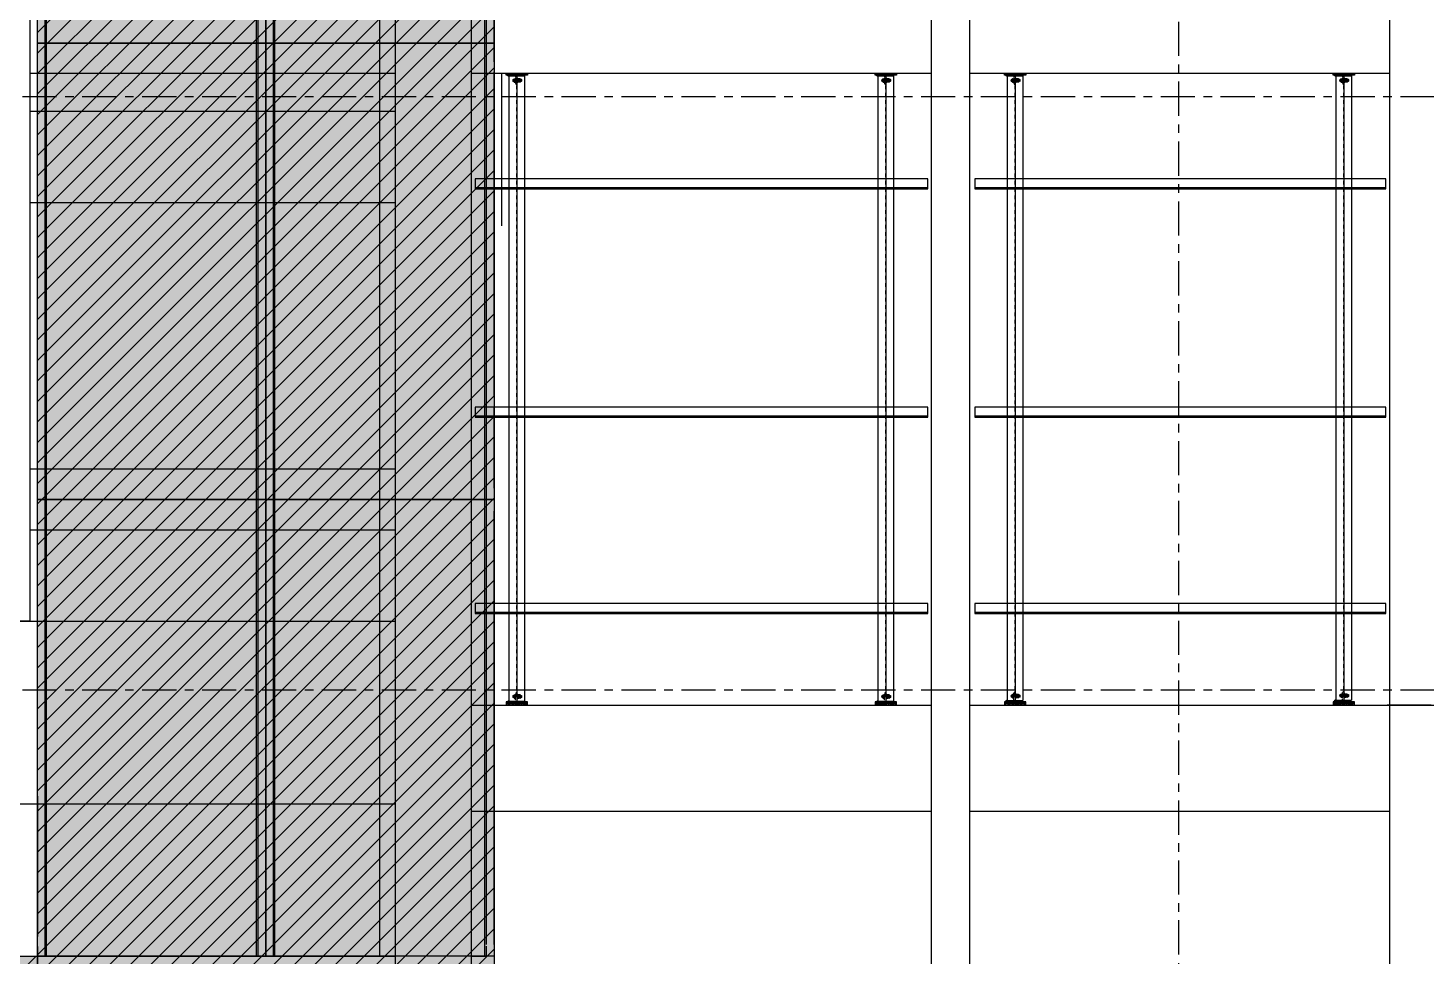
# Model space of a CAD drawing. Header units: millimetres. Extents: x 2519235 to 7246330, y 25937 to 201821.
# Drawn here: x 2631741 to 2640929, y 105290 to 111390 of the extents above; entities that cross this region are included whole.
import ezdxf
from ezdxf.enums import TextEntityAlignment as Align

# ---------------------------------------------------------------- set-up
doc = ezdxf.new("R2010")
doc.units = ezdxf.units.MM
doc.set_wipeout_variables(frame=1)
for name, pattern in [('ACM_Grid2', [9, 6, -1, 1, -1]), ('HIDDEN', [0.375, 0.25, -0.125]), ('HIDDEN2', [4.7625, 3.175, -1.5875]), ('TA_GL_000.90000', [2.475, 0.9, -0.225, 0.225, -0.225, 0.9])]:
    doc.linetypes.add(name, pattern=pattern)
for name, color, linetype in [('000 - 0_HIDE_OBJ_FRAMING_DEF_SUB_1', 7, 'Continuous'), ('000 - 0_SYM_DWG_GRID-BUBBLE_MAIN_COLOR_1', 7, 'Continuous'), ('000 - 0_SYM_DWG_GRIDLINE_MAIN_COLOR_251', 7, 'Continuous'), ('000 - CONCRETE_COL_HATCH_', 7, 'Continuous'), ('000 - CONCRETE_COL_WIPEOUT_', 7, 'Continuous'), ('000 - CONCRETE_PRECAST_CUT_COLOR_3', 7, 'Continuous'), ('000 - CONCRETE_PRECAST_HATCH_', 7, 'Continuous'), ('_[-125x65x6x8', 7, 'Continuous'), ('_PL-02', 7, 'Continuous'), ('_PLATE-SC', 7, 'Continuous'), ('_SC -100x100x6x8', 7, 'Continuous'), ('_Wall-PRECAST-E1', 7, 'HIDDEN'), ('_งานโครงสร้าง', 7, 'Continuous'), ('A-GLAZ-CURT', 7, 'Continuous'), ('G-ANNO-HATCH-G251', 7, 'Continuous'), ('S-COLS-E', 7, 'Continuous')]:
    doc.layers.add(name, color=color, linetype=linetype)
doc.layers.add('ACM_Line_Grid Line _Existing__Lw2_', color=7, linetype='ACM_Grid2', lineweight=9)
doc.styles.add('Arial', font='arial.ttf', dxfattribs={"height": 300})
doc.styles.add('TA', font='', dxfattribs={"height": 4.5})
doc.styles.get('TA').set_extended_font_data('Cordia New')

# ---------------------------------------------------------------- blocks, each defined once
blk = doc.blocks.new('DPA_Curved type A_Corner 2 - Curved Type A_corner 2-V120-ENTRANCE 1 - ELEVATION 1')
at = {"layer": '000 - 0_HIDE_OBJ_FRAMING_DEF_SUB_1', "color": 7}
for p, q in [((2989542.7, 108290), (2988042.7, 108290)), ((2988042.7, 108290), (2988092.7, 108290)), ((2988042.7, 105417.4), (2988042.7, 108290)), ((2988042.7, 105290), (2988042.7, 108290)), ((2988092.7, 108290), (2988102.7, 108290)), ((2988092.7, 105290), (2988092.7, 108290)), ((2988092.7, 105290), (2988092.7, 108290)), ((2988102.7, 108290), (2989482.7, 108290)), ((2988102.7, 105290), (2988102.7, 108290)), ((2989482.7, 108290), (2989492.7, 108290)), ((2989482.7, 105290), (2989482.7, 108290)), ((2989492.7, 108290), (2989542.7, 108290)), ((2989492.7, 105290), (2989492.7, 108290)), ((2989492.7, 105290), (2989492.7, 108290)), ((2989542.7, 108290), (2989542.7, 105290)), ((2989542.7, 105417.4), (2989542.7, 108290)), ((2988042.7, 105290), (2988042.7, 105352.4)), ((2989542.7, 105290), (2989542.7, 105352.4)), ((2988092.7, 105290), (2988042.7, 105290)), ((2988042.7, 105290), (2989542.7, 105290)), ((2988102.7, 105290), (2988092.7, 105290)), ((2989482.7, 105290), (2988102.7, 105290)), ((2989492.7, 105290), (2989482.7, 105290)), ((2989542.7, 105290), (2989492.7, 105290))]:
    blk.add_line(p, q, dxfattribs=at)
blk = doc.blocks.new('H-Wide Flange-Column - H100x100x17_2-V126-ENTRANCE 1 - ELEVATION 1')
at = {"layer": '000 - 0_HIDE_OBJ_FRAMING_DEF_SUB_1', "color": 7}
for p, q in [((2991042.7, 108967.4), (2991042.7, 110090)), ((2991042.7, 108967.4), (2991042.7, 110090)), ((2991042.7, 108967.4), (2991042.7, 110090)), ((2991042.7, 110090), (2991042.7, 108967.4)), ((2991042.7, 108365), (2991042.7, 108902.4)), ((2991042.7, 108365), (2991042.7, 108902.4)), ((2991042.7, 108365), (2991042.7, 108902.4)), ((2991042.7, 108902.4), (2991042.7, 108365)), ((2991042.7, 107440), (2991042.7, 108215)), ((2991042.7, 107440), (2991042.7, 108215)), ((2991042.7, 107440), (2991042.7, 108215)), ((2991042.7, 108215), (2991042.7, 107440))]:
    blk.add_line(p, q, dxfattribs=at)
blk = doc.blocks.new('H-Wide Flange-Column - H100x100x17_2-31208561-ENTRANCE 1 - ELEVATION 1')
at = {"layer": '000 - 0_HIDE_OBJ_FRAMING_DEF_SUB_1', "color": 7}
for p, q in [((2988042.7, 106340), (2988042.7, 105417.4)), ((2988042.7, 106340), (2988042.7, 105417.4)), ((2988042.7, 106340), (2988042.7, 105417.4)), ((2988042.7, 105417.4), (2988042.7, 106340)), ((2988042.7, 105352.4), (2988042.7, 103815)), ((2988042.7, 105352.4), (2988042.7, 103815)), ((2988042.7, 105352.4), (2988042.7, 103815)), ((2988042.7, 103815), (2988042.7, 105352.4))]:
    blk.add_line(p, q, dxfattribs=at)
blk = doc.blocks.new('DPA_Curved type B - Curved Type B-V82-ENTRANCE 1 - ELEVATION 1')
at = {"layer": '000 - 0_HIDE_OBJ_FRAMING_DEF_SUB_1', "color": 7}
for p, q in [((2989542.7, 108290), (2989592.7, 108290)), ((2990392.7, 108290), (2989542.7, 108290)), ((2989542.7, 108290), (2989542.7, 105417.4)), ((2989542.7, 105290), (2989542.7, 108290)), ((2989592.7, 108290), (2989602.7, 108290)), ((2989592.7, 105290), (2989592.7, 108290)), ((2989592.7, 105290), (2989592.7, 108290)), ((2989602.7, 108290), (2990292.7, 108290)), ((2989602.7, 105290), (2989602.7, 108290)), ((2990292.7, 108290), (2990982.7, 108290)), ((2990292.7, 105290), (2990292.7, 108290)), ((2991041.9, 108290), (2990892.7, 108290)), ((2990982.7, 108290), (2990992.7, 108290)), ((2990982.7, 105290), (2990982.7, 108290)), ((2990992.7, 108290), (2991042.7, 108290)), ((2990992.7, 105365), (2990992.7, 108290)), ((2990992.7, 105365), (2990992.7, 108290)), ((2991042.7, 108290), (2991042.7, 108225)), ((2991042.7, 108215), (2991042.7, 105365)), ((2991042.7, 105365), (2991042.7, 108215)), ((2989542.7, 105352.4), (2989542.7, 105290)), ((2990992.7, 105290), (2990992.7, 105355)), ((2990992.7, 105290), (2990992.7, 105355)), ((2991042.7, 105355), (2991042.7, 105290)), ((2989542.7, 105290), (2990392.7, 105290)), ((2989592.7, 105290), (2989542.7, 105290)), ((2989602.7, 105290), (2989592.7, 105290)), ((2990292.7, 105290), (2989602.7, 105290)), ((2990982.7, 105290), (2990292.7, 105290)), ((2990892.7, 105290), (2990992.5, 105290)), ((2990992.7, 105290), (2990982.7, 105290)), ((2991042.7, 105290), (2990992.7, 105290))]:
    blk.add_line(p, q, dxfattribs=at)
blk = doc.blocks.new('DPA_Curved type B - Curved Type B-V83-ENTRANCE 1 - ELEVATION 1')
at = {"layer": '000 - 0_HIDE_OBJ_FRAMING_DEF_SUB_1', "color": 7}
for p, q in [((2989542.7, 111290), (2989592.7, 111290)), ((2990392.7, 111290), (2989542.7, 111290)), ((2989542.7, 111290), (2989542.7, 110217.4)), ((2989542.7, 108290), (2989542.7, 111290)), ((2989592.7, 111290), (2989602.7, 111290)), ((2989592.7, 108290), (2989592.7, 111290)), ((2989592.7, 108290), (2989592.7, 111290)), ((2989602.7, 111290), (2990292.7, 111290)), ((2989602.7, 108290), (2989602.7, 111290)), ((2990292.7, 111290), (2990982.7, 111290)), ((2990292.7, 108290), (2990292.7, 111290)), ((2991042.7, 111290), (2990892.7, 111290)), ((2990982.7, 111290), (2990992.7, 111290)), ((2990982.7, 108290), (2990982.7, 111290)), ((2990992.7, 111290), (2991042.7, 111290)), ((2990992.7, 108290), (2990992.7, 111290)), ((2990992.7, 108290), (2990992.7, 111290)), ((2991042.7, 111290), (2991042.7, 108365)), ((2991042.7, 111167.4), (2991042.7, 111290)), ((2991042.7, 108967.4), (2991042.7, 111102.4)), ((2989542.7, 110152.4), (2989542.7, 108417.4)), ((2991042.7, 108365), (2991042.7, 108902.4)), ((2989542.7, 108352.4), (2989542.7, 108290)), ((2991042.7, 108355), (2991042.7, 108290)), ((2989542.7, 108290), (2990392.7, 108290)), ((2989592.7, 108290), (2989542.7, 108290)), ((2989602.7, 108290), (2989592.7, 108290)), ((2990292.7, 108290), (2989602.7, 108290)), ((2990982.7, 108290), (2990292.7, 108290)), ((2990892.7, 108290), (2991041.9, 108290)), ((2990992.7, 108290), (2990982.7, 108290)), ((2991042.7, 108290), (2990992.7, 108290))]:
    blk.add_line(p, q, dxfattribs=at)
blk = doc.blocks.new('DPA_Curved type A_Corner 2 - Curved Type A_corner 2-V84-ENTRANCE 1 - ELEVATION 1')
at = {"layer": '000 - 0_HIDE_OBJ_FRAMING_DEF_SUB_1', "color": 7}
for p, q in [((2989542.7, 111290), (2988042.7, 111290)), ((2988042.7, 111290), (2988092.7, 111290)), ((2988042.7, 110217.4), (2988042.7, 111290)), ((2988042.7, 108290), (2988042.7, 111290)), ((2988092.7, 111290), (2988102.7, 111290)), ((2988092.7, 108290), (2988092.7, 111290)), ((2988092.7, 108290), (2988092.7, 111290)), ((2988102.7, 111290), (2989482.7, 111290)), ((2988102.7, 108290), (2988102.7, 111290)), ((2989482.7, 111290), (2989492.7, 111290)), ((2989482.7, 108290), (2989482.7, 111290)), ((2989492.7, 111290), (2989542.7, 111290)), ((2989492.7, 108290), (2989492.7, 111290)), ((2989492.7, 108290), (2989492.7, 111290)), ((2989542.7, 111290), (2989542.7, 108290)), ((2989542.7, 110217.4), (2989542.7, 111290)), ((2988042.7, 108417.4), (2988042.7, 110152.4)), ((2989542.7, 108417.4), (2989542.7, 110152.4)), ((2988042.7, 108290), (2988042.7, 108352.4)), ((2989542.7, 108290), (2989542.7, 108352.4)), ((2988092.7, 108290), (2988042.7, 108290)), ((2988042.7, 108290), (2989542.7, 108290)), ((2988102.7, 108290), (2988092.7, 108290)), ((2989482.7, 108290), (2988102.7, 108290)), ((2989492.7, 108290), (2989482.7, 108290)), ((2989542.7, 108290), (2989492.7, 108290))]:
    blk.add_line(p, q, dxfattribs=at)
blk = doc.blocks.new('DPA_Curved type B - Curved Type B-V85-ENTRANCE 1 - ELEVATION 1')
at = {"layer": '000 - 0_HIDE_OBJ_FRAMING_DEF_SUB_1', "color": 7}
for p, q in [((2989542.7, 114290), (2989592.7, 114290)), ((2989542.7, 111290), (2989542.7, 114290)), ((2989592.7, 114290), (2989602.7, 114290)), ((2989592.7, 111290), (2989592.7, 114290)), ((2989592.7, 111290), (2989592.7, 114290)), ((2989602.7, 114290), (2990292.7, 114290)), ((2989602.7, 111290), (2989602.7, 114290)), ((2990292.7, 114290), (2990982.7, 114290)), ((2990292.7, 111290), (2990292.7, 114290)), ((2991042.7, 114290), (2990892.7, 114290)), ((2990982.7, 114290), (2990992.7, 114290)), ((2990982.7, 111290), (2990982.7, 114290)), ((2990992.7, 114290), (2991042.7, 114290)), ((2990992.7, 111290), (2990992.7, 114290)), ((2990992.7, 111290), (2990992.7, 114290)), ((2991042.7, 114290), (2991042.7, 111290)), ((2991042.7, 113167.4), (2991042.7, 114290)), ((2989542.7, 113940), (2989542.7, 113617.4)), ((2989542.7, 113552.4), (2989542.7, 111587.4)), ((2991042.7, 111290), (2991042.7, 113102.4)), ((2989542.7, 111522.4), (2989542.7, 111290)), ((2989542.7, 111290), (2990392.7, 111290)), ((2989592.7, 111290), (2989542.7, 111290)), ((2989602.7, 111290), (2989592.7, 111290)), ((2990292.7, 111290), (2989602.7, 111290)), ((2990982.7, 111290), (2990292.7, 111290)), ((2990892.7, 111290), (2991042.7, 111290)), ((2990992.7, 111290), (2990982.7, 111290)), ((2991042.7, 111290), (2990992.7, 111290))]:
    blk.add_line(p, q, dxfattribs=at)
blk = doc.blocks.new('DPA_Curved type A_Corner 2 - Curved Type A_corner 2-V86-ENTRANCE 1 - ELEVATION 1')
at = {"layer": '000 - 0_HIDE_OBJ_FRAMING_DEF_SUB_1', "color": 7}
for p, q in [((2988042.7, 114290), (2988092.7, 114290)), ((2988042.7, 111290), (2988042.7, 114290)), ((2988092.7, 114290), (2988102.7, 114290)), ((2988092.7, 111290), (2988092.7, 114290)), ((2988092.7, 111290), (2988092.7, 114290)), ((2988102.7, 114290), (2989482.7, 114290)), ((2988102.7, 111290), (2988102.7, 114290)), ((2989482.7, 114290), (2989492.7, 114290)), ((2989482.7, 111290), (2989482.7, 114290)), ((2989492.7, 114290), (2989542.7, 114290)), ((2989492.7, 111290), (2989492.7, 114290)), ((2989492.7, 111290), (2989492.7, 114290)), ((2989542.7, 114290), (2989542.7, 111290)), ((2988042.7, 113617.4), (2988042.7, 113940)), ((2989542.7, 113617.4), (2989542.7, 113940)), ((2988042.7, 111587.4), (2988042.7, 113552.4)), ((2989542.7, 111587.4), (2989542.7, 113552.4)), ((2988042.7, 111290), (2988042.7, 111522.4)), ((2989542.7, 111290), (2989542.7, 111522.4)), ((2988092.7, 111290), (2988042.7, 111290)), ((2988042.7, 111290), (2989542.7, 111290)), ((2988102.7, 111290), (2988092.7, 111290)), ((2989482.7, 111290), (2988102.7, 111290)), ((2989492.7, 111290), (2989482.7, 111290)), ((2989542.7, 111290), (2989492.7, 111290))]:
    blk.add_line(p, q, dxfattribs=at)
blk = doc.blocks.new('DPA_Flat type A - Flat Type A-33903853-ENTRANCE 1 - ELEVATION 1')
at = {"layer": '000 - 0_HIDE_OBJ_FRAMING_DEF_SUB_1', "color": 7}
blk.add_line((2991092.7, 111090), (2991092.7, 110090), dxfattribs=at)
blk = doc.blocks.new('W-1-PP17-ENT1_REV02_20260415-155428_PP17_ENT1_EX_ELE1')
at = {"layer": 'A-GLAZ-CURT', "color": 7}
for name in ['DPA_Curved type A_Corner 2 - Curved Type A_corner 2-V86-ENTRANCE 1 - ELEVATION 1', 'DPA_Curved type B - Curved Type B-V85-ENTRANCE 1 - ELEVATION 1', 'DPA_Curved type A_Corner 2 - Curved Type A_corner 2-V84-ENTRANCE 1 - ELEVATION 1', 'DPA_Curved type B - Curved Type B-V83-ENTRANCE 1 - ELEVATION 1', 'DPA_Flat type A - Flat Type A-33903853-ENTRANCE 1 - ELEVATION 1', 'DPA_Curved type A_Corner 2 - Curved Type A_corner 2-V120-ENTRANCE 1 - ELEVATION 1', 'DPA_Curved type B - Curved Type B-V82-ENTRANCE 1 - ELEVATION 1']:
    blk.add_blockref(name, (-3000942.9, 0), dxfattribs=at)
at = {"layer": 'S-COLS-E', "color": 7}
for name in ['H-Wide Flange-Column - H100x100x17_2-V126-ENTRANCE 1 - ELEVATION 1', 'H-Wide Flange-Column - H100x100x17_2-31208561-ENTRANCE 1 - ELEVATION 1']:
    blk.add_blockref(name, (-3000942.9, 0), dxfattribs=at)
blk = doc.blocks.new('*U2769')
at = {"layer": '000 - 0_SYM_DWG_GRIDLINE_MAIN_COLOR_251', "color": 7, "linetype": 'ByBlock', "ltscale": 5}
blk.add_line((20, 0), (-313.8, 0), dxfattribs=at)
at = {"color": 7, "style": 'TA', "flags": 1}
blk.add_attdef('LOCATION', (6, -6), '', height=4.5, rotation=270, dxfattribs=at)
at = {"layer": '000 - 0_SYM_DWG_GRID-BUBBLE_MAIN_COLOR_1', "color": 7, "style": 'Arial'}
blk.add_attdef('GRID-HEAD', text='', height=4, rotation=90, dxfattribs=at).set_placement((42.25, 0), align=Align.MIDDLE_CENTER)
blk = doc.blocks.new('*U1068')
at = {"layer": '000 - 0_SYM_DWG_GRIDLINE_MAIN_COLOR_251', "color": 7, "linetype": 'ByBlock', "ltscale": 5}
blk.add_line((20, 0), (-878, 0), dxfattribs=at)
at = {"color": 7, "style": 'TA', "flags": 1}
blk.add_attdef('LOCATION', (6, -6), '', height=4.5, rotation=270, dxfattribs=at)
blk = doc.blocks.new('W-1-PP17-ENT1_REV02_20260415-160509_PP17_ENT1_ELE1_DIMS_1')
at = {"layer": '000 - 0_SYM_DWG_GRIDLINE_MAIN_COLOR_251', "color": 7, "linetype": 'TA_GL_000.90000', "xscale": 50, "yscale": 50, "zscale": 50}
for name, p, rotation in [('*U2769', (-5400, 100000), 270), ('*U1068', (-24600, 110940), 180), ('*U1068', (-24600, 107040), 180)]:
    blk.add_blockref(name, p, dxfattribs=dict(at, rotation=rotation))
blk = doc.blocks.new('*U102')
at = {"color": 7, "linetype": 'HIDDEN2', "ltscale": 0.3}
blk.add_line((0, -26.5), (-2699.8, -26.5), dxfattribs=at)
at = {"color": 7}
blk.add_lwpolyline([(0, 32.5), (-2699.8, 32.5), (-2699.8, -32.5), (0, -32.5)], close=True, dxfattribs=at)
blk = doc.blocks.new('*U103')
at = {"color": 7, "linetype": 'HIDDEN2', "ltscale": 0.3}
blk.add_line((0, -26.5), (-2974.8, -26.5), dxfattribs=at)
at = {"color": 7}
blk.add_lwpolyline([(0, 32.5), (-2974.8, 32.5), (-2974.8, -32.5), (0, -32.5)], close=True, dxfattribs=at)
blk = doc.blocks.new('_PL-01')
at = {"layer": 'G-ANNO-HATCH-G251'}
h = blk.add_hatch(dxfattribs=at)
h.set_pattern_fill('AR-CONC', scale=0.05)
h.set_pattern_definition([(50, (-178564.836, -85577.109), (9.10923345, -0.79695428), [0.9525, -10.4775]), (355, (-178564.836, -85577.109), (-1.76217107, 9.55284226), [0.762, -8.3820292]), (100.4514447, (-178564.077, -85577.176), (7.34706235, 8.7558876), [0.80950044, -8.90451223]), (46.1842, (-178564.836, -85574.569), (13.55395204, -2.1021164), [1.42875, -15.71625]), (96.6355576, (-178563.706, -85574.744), (11.8702067, 12.3713062), [1.2142512, -13.3567804]), (351.184151, (-178564.836, -85574.57), (11.8702067, 12.3713062), [1.1429984, -12.5729866]), (21, (-178563.566, -85575.204), (7.58071956, -5.1132599), [0.9525, -10.4775]), (326, (-178563.566, -85575.204), (3.0901014, 9.2093983), [0.762, -8.382]), (71.451445, (-178562.934, -85575.63), (10.67082096, 4.09613844), [0.80950044, -8.9044969]), (37.5, (-178564.8358, -85577.1093), (0.15443016, 4.227751944), [0, -8.2804, 0, -8.509, 0, -8.41375]), (7.5, (-178564.836, -85577.1093), (3.34098313, 5.00902874), [0, -4.8514, 0, -8.0899, 0, -3.20675]), (327.5, (-178567.668, -85577.1093), (6.77952976, -0.2864372), [0, -3.175, 0, -9.906, 0, -13.1445]), (317.5, (-178568.938, -85577.1093), (7.40645907, 1.27132455), [0, -4.1275, 0, -6.5786, 0, -9.3345])])
h.paths.add_polyline_path([(70, 0), (-70, 0), (-70, -10), (70, -10)])
h = blk.add_hatch(dxfattribs=at)
h.set_pattern_fill('ANSI32', scale=0.5, angle=90)
h.set_pattern_definition([(135, (-178371.5467, -85577.1093), (-3.36759605, -3.36759605), []), (135, (-178371.5467, -85574.8643), (-3.36759605, -3.36759605), [])])
h.paths.add_polyline_path([(70, -10), (-70, -10), (-70, -20), (70, -20)])
at = {"color": 7}
for points in [[(-70, 0), (70, 0), (70, -10), (-70, -10)], [(-70, -10), (70, -10), (70, -20), (-70, -20)]]:
    blk.add_lwpolyline(points, close=True, dxfattribs=at)
at = {"layer": 'ACM_Line_Grid Line _Existing__Lw2_', "color": 7, "lineweight": 20}
blk.add_line((0, 0), (0, -20), dxfattribs=at)
blk = doc.blocks.new('*U129')
at = {"color": 7}
for p, q in [((-3, 2520), (-63, 2520)), ((-57.9, 2515), (-50, 2515)), ((-50, -1595), (-50, 2515)), ((-50, 2515), (50, 2515)), ((-24.8, 2491.6), (-24.8, 2478.4)), ((-24.8, 2491.6), (-23.6, 2490.3)), ((-22.4, 2491.6), (-23.6, 2490.3)), ((-23.6, 2490.3), (-23.6, 2479.7)), ((-22.4, 2491.6), (-21.2, 2490.3)), ((-22.4, 2491.6), (-22.4, 2478.4)), ((-20, 2491.6), (-21.2, 2490.3)), ((-21.2, 2490.3), (-21.2, 2479.7)), ((-20, 2491.6), (-18.8, 2490.3)), ((-20, 2491.6), (-20, 2478.4)), ((-17.6, 2495.8), (-18.8, 2495)), ((-18.8, 2495), (-18.8, 2475)), ((-17.6, 2495.8), (-11, 2495.8)), ((-17.6, 2488.6), (-11, 2488.6)), ((-17.6, 2481.4), (-11, 2481.4)), ((-11, 2495.8), (-9.8, 2495)), ((-9.8, 2498.5), (-9.8, 2471.5)), ((-9.8, 2498.5), (-8, 2498.5)), ((-8, 2498.5), (-8, 2471.5)), ((-3, 2515), (-3, 2520)), ((4, 2471.5), (4, 2498.5)), ((5.8, 2498.5), (4, 2498.5)), ((5.8, 2471.5), (5.8, 2498.5)), ((7, 2495.8), (5.8, 2495)), ((13.6, 2495.8), (7, 2495.8)), ((13.6, 2488.6), (7, 2488.6)), ((13.6, 2481.4), (7, 2481.4)), ((13.6, 2495.8), (14.8, 2495)), ((14.8, 2475), (14.8, 2495)), ((22.6, 2495.8), (16, 2495.8)), ((22.6, 2488.6), (16, 2488.6)), ((22.6, 2481.4), (16, 2481.4)), ((22.6, 2495.8), (23.8, 2495)), ((23.8, 2475), (23.8, 2495)), ((25, 2491.6), (23.8, 2490.3)), ((26.2, 2490.3), (25, 2491.6)), ((25, 2478.4), (25, 2491.6)), ((27.4, 2491.6), (26.2, 2490.3)), ((26.2, 2479.7), (26.2, 2490.3)), ((28.6, 2490.3), (27.4, 2491.6)), ((27.4, 2478.4), (27.4, 2491.6)), ((29.8, 2491.6), (28.6, 2490.3)), ((28.6, 2490.3), (28.6, 2479.7)), ((29.8, 2478.4), (29.8, 2491.6)), ((50, 2515), (50, -1595)), ((-24.8, 2478.4), (-23.6, 2479.7)), ((-23.6, 2479.7), (-22.4, 2478.4)), ((-22.4, 2478.4), (-21.2, 2479.7)), ((-21.2, 2479.7), (-20, 2478.4)), ((-20, 2478.4), (-18.8, 2479.7)), ((-17.6, 2474.2), (-18.8, 2475)), ((-17.6, 2474.2), (-11, 2474.2)), ((-11, 2474.2), (-9.8, 2475)), ((-9.8, 2471.5), (-8, 2471.5)), ((5.8, 2471.5), (4, 2471.5)), ((7, 2474.2), (5.8, 2475)), ((13.6, 2474.2), (7, 2474.2)), ((13.6, 2474.2), (14.8, 2475)), ((22.6, 2474.2), (16, 2474.2)), ((22.6, 2474.2), (23.8, 2475)), ((25, 2478.4), (23.8, 2479.7)), ((25, 2478.4), (26.2, 2479.7)), ((27.4, 2478.4), (26.2, 2479.7)), ((27.4, 2478.4), (28.6, 2479.7)), ((29.8, 2478.4), (28.6, 2479.7)), ((-24.8, -1571.6), (-24.8, -1558.4)), ((-24.8, -1558.4), (-23.6, -1559.7)), ((-23.6, -1559.7), (-22.4, -1558.4)), ((-23.6, -1570.3), (-23.6, -1559.7)), ((-22.4, -1558.4), (-21.2, -1559.7)), ((-22.4, -1571.6), (-22.4, -1558.4)), ((-21.2, -1559.7), (-20, -1558.4)), ((-21.2, -1570.3), (-21.2, -1559.7)), ((-20, -1558.4), (-18.8, -1559.7)), ((-20, -1571.6), (-20, -1558.4)), ((-17.6, -1554.2), (-18.8, -1555)), ((-18.8, -1575), (-18.8, -1555)), ((-17.6, -1554.2), (-11, -1554.2)), ((-17.6, -1561.4), (-11, -1561.4)), ((-11, -1554.2), (-9.8, -1555)), ((-9.8, -1578.5), (-9.8, -1551.5)), ((-9.8, -1551.5), (-8, -1551.5)), ((-8, -1578.5), (-8, -1551.5)), ((4, -1551.5), (4, -1578.5)), ((5.8, -1551.5), (4, -1551.5)), ((5.8, -1551.5), (5.8, -1578.5)), ((7, -1554.2), (5.8, -1555)), ((13.6, -1554.2), (7, -1554.2)), ((13.6, -1561.4), (7, -1561.4)), ((13.6, -1554.2), (14.8, -1555)), ((14.8, -1555), (14.8, -1575)), ((22.6, -1554.2), (16, -1554.2)), ((22.6, -1561.4), (16, -1561.4)), ((22.6, -1554.2), (23.8, -1555)), ((23.8, -1555), (23.8, -1575)), ((25, -1558.4), (23.8, -1559.7)), ((25, -1558.4), (26.2, -1559.7)), ((25, -1558.4), (25, -1571.6)), ((27.4, -1558.4), (26.2, -1559.7)), ((26.2, -1559.7), (26.2, -1570.3)), ((27.4, -1558.4), (28.6, -1559.7)), ((27.4, -1558.4), (27.4, -1571.6)), ((29.8, -1558.4), (28.6, -1559.7)), ((28.6, -1570.3), (28.6, -1559.7)), ((29.8, -1558.4), (29.8, -1571.6)), ((-3, -1600), (-63, -1600)), ((-57.9, -1595), (-50, -1595)), ((-50, -1595), (50, -1595)), ((-24.8, -1571.6), (-23.6, -1570.3)), ((-22.4, -1571.6), (-23.6, -1570.3)), ((-22.4, -1571.6), (-21.2, -1570.3)), ((-20, -1571.6), (-21.2, -1570.3)), ((-20, -1571.6), (-18.8, -1570.3)), ((-17.6, -1575.8), (-18.8, -1575)), ((-17.6, -1568.6), (-11, -1568.6)), ((-17.6, -1575.8), (-11, -1575.8)), ((-11, -1575.8), (-9.8, -1575)), ((-9.8, -1578.5), (-8, -1578.5)), ((-3, -1595), (-3, -1600)), ((5.8, -1578.5), (4, -1578.5)), ((7, -1575.8), (5.8, -1575)), ((13.6, -1568.6), (7, -1568.6)), ((13.6, -1575.8), (7, -1575.8)), ((13.6, -1575.8), (14.8, -1575)), ((22.6, -1568.6), (16, -1568.6)), ((22.6, -1575.8), (16, -1575.8)), ((22.6, -1575.8), (23.8, -1575)), ((25, -1571.6), (23.8, -1570.3)), ((26.2, -1570.3), (25, -1571.6)), ((27.4, -1571.6), (26.2, -1570.3)), ((28.6, -1570.3), (27.4, -1571.6)), ((29.8, -1571.6), (28.6, -1570.3))]:
    blk.add_line(p, q, dxfattribs=at)
at = {"color": 7, "linetype": 'HIDDEN'}
for p, q in [((-8, 2510), (-8, 2465.1)), ((-8, -1590), (-8, -1545.1))]:
    blk.add_line(p, q, dxfattribs=at)
at = {"color": 7, "linetype": 'HIDDEN', "ltscale": 0.1}
for p, q in [((-3, 2515), (-3, -1595)), ((3, -1595), (3, 2515))]:
    blk.add_line(p, q, dxfattribs=at)
at = {"color": 7}
for points in [[(-17.6, 2495.8, 0.325), (-17.6, 2488.6, 0.325), (-17.6, 2481.4, 0.325), (-17.6, 2474.2, 0.325)], [(-11, 2495.8, -0.325), (-11, 2488.6, -0.325), (-11, 2481.4, -0.325), (-11, 2474.2, -0.325)], [(7, 2474.2, -0.325), (7, 2481.4, -0.325), (7, 2488.6, -0.325), (7, 2495.8, -0.325)], [(13.6, 2474.2, 0.325), (13.6, 2481.4, 0.325), (13.6, 2488.6, 0.325), (13.6, 2495.8, 0.325)], [(22.6, 2474.2, 0.325), (22.6, 2481.4, 0.325), (22.6, 2488.6, 0.325), (22.6, 2495.8, 0.325)], [(-17.6, -1575.8, -0.325), (-17.6, -1568.6, -0.325), (-17.6, -1561.4, -0.325), (-17.6, -1554.2, -0.325)], [(-11, -1575.8, 0.325), (-11, -1568.6, 0.325), (-11, -1561.4, 0.325), (-11, -1554.2, 0.325)], [(7, -1554.2, 0.325), (7, -1561.4, 0.325), (7, -1568.6, 0.325), (7, -1575.8, 0.325)], [(13.6, -1554.2, -0.325), (13.6, -1561.4, -0.325), (13.6, -1568.6, -0.325), (13.6, -1575.8, -0.325)], [(22.6, -1554.2, -0.325), (22.6, -1561.4, -0.325), (22.6, -1568.6, -0.325), (22.6, -1575.8, -0.325)]]:
    blk.add_lwpolyline(points, format="xyb", dxfattribs=at)
for points in [[(16, 2495.8, 0.325), (16, 2488.6, 0.325), (16, 2481.4, 0.325), (16, 2474.2), (14.8, 2475), (14.8, 2495)], [(16, -1575.8, -0.325), (16, -1568.6, -0.325), (16, -1561.4, -0.325), (16, -1554.2), (14.8, -1555), (14.8, -1575)]]:
    blk.add_lwpolyline(points, format="xyb", close=True, dxfattribs=at)
for centre, radius, start, end in [((-57.2, 2520.9), 5.91, 188.47924, 263.15021), ((-18.3, 2485), 9.29, 134.32225, 225.67775), ((71.5, 2480.9), 47.7, 178.49035, 181.50965), ((23.3, 2485), 9.29, 314.32225, 45.67775), ((-18.3, -1565), 9.29, 134.32225, 225.67775), ((71.5, -1560.9), 47.7, 178.49035, 181.50965), ((23.3, -1565), 9.29, 314.32225, 45.67775), ((-57.2, -1600.9), 5.91, 96.84979, 171.52076)]:
    blk.add_arc(centre, radius, start, end, dxfattribs=at)
at = {"color": 7, "linetype": 'HIDDEN'}
for centre, radius, start, end in [((-13, 2510), 5, 0, 90), ((-2.1, 2465.8), 5.91, 186.84979, 261.52076), ((-2.1, -1545.8), 5.91, 98.47924, 173.15021), ((-13, -1590), 5, 270, 0)]:
    blk.add_arc(centre, radius, start, end, dxfattribs=at)
at = {"layer": 'Defpoints', "color": 7}
blk.add_line((0, 2520), (0, -1600), dxfattribs=at)
blk = doc.blocks.new('*U131')
at = {"color": 7}
for p, q in [((-3, 2516.2), (-63, 2516.2)), ((-57.9, 2511.2), (-50, 2511.2)), ((-50, -1595), (-50, 2511.2)), ((-50, 2511.2), (50, 2511.2)), ((-24.8, 2487.8), (-24.8, 2474.5)), ((-24.8, 2487.8), (-23.6, 2486.5)), ((-22.4, 2487.8), (-23.6, 2486.5)), ((-23.6, 2486.5), (-23.6, 2475.8)), ((-22.4, 2487.8), (-21.2, 2486.5)), ((-22.4, 2487.8), (-22.4, 2474.5)), ((-20, 2487.8), (-21.2, 2486.5)), ((-21.2, 2486.5), (-21.2, 2475.8)), ((-20, 2487.8), (-18.8, 2486.5)), ((-20, 2487.8), (-20, 2474.5)), ((-17.6, 2492), (-18.8, 2491.1)), ((-18.8, 2491.1), (-18.8, 2471.2)), ((-17.6, 2492), (-11, 2492)), ((-17.6, 2484.8), (-11, 2484.8)), ((-11, 2492), (-9.8, 2491.1)), ((-9.8, 2494.7), (-9.8, 2467.7)), ((-9.8, 2494.7), (-8, 2494.7)), ((-8, 2494.7), (-8, 2467.7)), ((-3, 2511.2), (-3, 2516.2)), ((4, 2467.7), (4, 2494.7)), ((5.8, 2494.7), (4, 2494.7)), ((5.8, 2467.7), (5.8, 2494.7)), ((7, 2492), (5.8, 2491.1)), ((13.6, 2492), (7, 2492)), ((13.6, 2484.8), (7, 2484.8)), ((13.6, 2492), (14.8, 2491.1)), ((14.8, 2471.2), (14.8, 2491.1)), ((22.6, 2492), (16, 2492)), ((22.6, 2484.8), (16, 2484.8)), ((22.6, 2492), (23.8, 2491.1)), ((23.8, 2471.2), (23.8, 2491.1)), ((25, 2487.8), (23.8, 2486.5)), ((26.2, 2486.5), (25, 2487.8)), ((25, 2474.5), (25, 2487.8)), ((27.4, 2487.8), (26.2, 2486.5)), ((26.2, 2475.9), (26.2, 2486.5)), ((28.6, 2486.5), (27.4, 2487.8)), ((27.4, 2474.5), (27.4, 2487.8)), ((29.8, 2487.8), (28.6, 2486.5)), ((28.6, 2486.5), (28.6, 2475.9)), ((29.8, 2474.5), (29.8, 2487.8)), ((50, 2511.2), (50, -1595)), ((-24.8, 2474.5), (-23.6, 2475.8)), ((-23.6, 2475.8), (-22.4, 2474.5)), ((-22.4, 2474.5), (-21.2, 2475.8)), ((-21.2, 2475.8), (-20, 2474.5)), ((-20, 2474.5), (-18.8, 2475.9)), ((-17.6, 2470.4), (-18.8, 2471.2)), ((-17.6, 2477.6), (-11, 2477.6)), ((-17.6, 2470.4), (-11, 2470.4)), ((-11, 2470.4), (-9.8, 2471.2)), ((-9.8, 2467.7), (-8, 2467.7)), ((5.8, 2467.7), (4, 2467.7)), ((7, 2470.4), (5.8, 2471.2)), ((13.6, 2477.6), (7, 2477.6)), ((13.6, 2470.4), (7, 2470.4)), ((13.6, 2470.4), (14.8, 2471.2)), ((22.6, 2477.6), (16, 2477.6)), ((22.6, 2470.4), (16, 2470.4)), ((22.6, 2470.4), (23.8, 2471.2)), ((25, 2474.5), (23.8, 2475.9)), ((25, 2474.5), (26.2, 2475.9)), ((27.4, 2474.5), (26.2, 2475.9)), ((27.4, 2474.5), (28.6, 2475.9)), ((29.8, 2474.5), (28.6, 2475.9)), ((-24.8, -1571.6), (-24.8, -1558.4)), ((-24.8, -1558.4), (-23.6, -1559.7)), ((-23.6, -1559.7), (-22.4, -1558.4)), ((-23.6, -1570.3), (-23.6, -1559.7)), ((-22.4, -1558.4), (-21.2, -1559.7)), ((-22.4, -1571.6), (-22.4, -1558.4)), ((-21.2, -1559.7), (-20, -1558.4)), ((-21.2, -1570.3), (-21.2, -1559.7)), ((-20, -1558.4), (-18.8, -1559.7)), ((-20, -1571.6), (-20, -1558.4)), ((-17.6, -1554.2), (-18.8, -1555)), ((-18.8, -1575), (-18.8, -1555)), ((-17.6, -1554.2), (-11, -1554.2)), ((-17.6, -1561.4), (-11, -1561.4)), ((-11, -1554.2), (-9.8, -1555)), ((-9.8, -1578.5), (-9.8, -1551.5)), ((-9.8, -1551.5), (-8, -1551.5)), ((-8, -1578.5), (-8, -1551.5)), ((4, -1551.5), (4, -1578.5)), ((5.8, -1551.5), (4, -1551.5)), ((5.8, -1551.5), (5.8, -1578.5)), ((7, -1554.2), (5.8, -1555)), ((13.6, -1554.2), (7, -1554.2)), ((13.6, -1561.4), (7, -1561.4)), ((13.6, -1554.2), (14.8, -1555)), ((14.8, -1555), (14.8, -1575)), ((22.6, -1554.2), (16, -1554.2)), ((22.6, -1561.4), (16, -1561.4)), ((22.6, -1554.2), (23.8, -1555)), ((23.8, -1555), (23.8, -1575)), ((25, -1558.4), (23.8, -1559.7)), ((25, -1558.4), (26.2, -1559.7)), ((25, -1558.4), (25, -1571.6)), ((27.4, -1558.4), (26.2, -1559.7)), ((26.2, -1559.7), (26.2, -1570.3)), ((27.4, -1558.4), (28.6, -1559.7)), ((27.4, -1558.4), (27.4, -1571.6)), ((29.8, -1558.4), (28.6, -1559.7)), ((28.6, -1570.3), (28.6, -1559.7)), ((29.8, -1558.4), (29.8, -1571.6)), ((-3, -1600), (-63, -1600)), ((-57.9, -1595), (-50, -1595)), ((-50, -1595), (50, -1595)), ((-24.8, -1571.6), (-23.6, -1570.3)), ((-22.4, -1571.6), (-23.6, -1570.3)), ((-22.4, -1571.6), (-21.2, -1570.3)), ((-20, -1571.6), (-21.2, -1570.3)), ((-20, -1571.6), (-18.8, -1570.3)), ((-17.6, -1575.8), (-18.8, -1575)), ((-17.6, -1568.6), (-11, -1568.6)), ((-17.6, -1575.8), (-11, -1575.8)), ((-11, -1575.8), (-9.8, -1575)), ((-9.8, -1578.5), (-8, -1578.5)), ((-3, -1595), (-3, -1600)), ((5.8, -1578.5), (4, -1578.5)), ((7, -1575.8), (5.8, -1575)), ((13.6, -1568.6), (7, -1568.6)), ((13.6, -1575.8), (7, -1575.8)), ((13.6, -1575.8), (14.8, -1575)), ((22.6, -1568.6), (16, -1568.6)), ((22.6, -1575.8), (16, -1575.8)), ((22.6, -1575.8), (23.8, -1575)), ((25, -1571.6), (23.8, -1570.3)), ((26.2, -1570.3), (25, -1571.6)), ((27.4, -1571.6), (26.2, -1570.3)), ((28.6, -1570.3), (27.4, -1571.6)), ((29.8, -1571.6), (28.6, -1570.3))]:
    blk.add_line(p, q, dxfattribs=at)
at = {"color": 7, "linetype": 'HIDDEN'}
for p, q in [((-8, 2506.2), (-8, 2461.3)), ((-8, -1590), (-8, -1545.1))]:
    blk.add_line(p, q, dxfattribs=at)
at = {"color": 7, "linetype": 'HIDDEN', "ltscale": 0.1}
for p, q in [((-3, 2511.2), (-3, -1595)), ((3, -1595), (3, 2511.2))]:
    blk.add_line(p, q, dxfattribs=at)
at = {"color": 7}
for points in [[(-17.6, 2492, 0.325), (-17.6, 2484.8, 0.325), (-17.6, 2477.6, 0.325), (-17.6, 2470.4, 0.325)], [(-11, 2492, -0.325), (-11, 2484.8, -0.325), (-11, 2477.6, -0.325), (-11, 2470.4, -0.325)], [(7, 2470.4, -0.325), (7, 2477.6, -0.325), (7, 2484.8, -0.325), (7, 2492, -0.325)], [(13.6, 2470.4, 0.325), (13.6, 2477.6, 0.325), (13.6, 2484.8, 0.325), (13.6, 2492, 0.325)], [(22.6, 2470.4, 0.325), (22.6, 2477.6, 0.325), (22.6, 2484.8, 0.325), (22.6, 2492, 0.325)], [(-17.6, -1575.8, -0.325), (-17.6, -1568.6, -0.325), (-17.6, -1561.4, -0.325), (-17.6, -1554.2, -0.325)], [(-11, -1575.8, 0.325), (-11, -1568.6, 0.325), (-11, -1561.4, 0.325), (-11, -1554.2, 0.325)], [(7, -1554.2, 0.325), (7, -1561.4, 0.325), (7, -1568.6, 0.325), (7, -1575.8, 0.325)], [(13.6, -1554.2, -0.325), (13.6, -1561.4, -0.325), (13.6, -1568.6, -0.325), (13.6, -1575.8, -0.325)], [(22.6, -1554.2, -0.325), (22.6, -1561.4, -0.325), (22.6, -1568.6, -0.325), (22.6, -1575.8, -0.325)]]:
    blk.add_lwpolyline(points, format="xyb", dxfattribs=at)
for points in [[(16, 2492, 0.325), (16, 2484.8, 0.325), (16, 2477.6, 0.325), (16, 2470.4), (14.8, 2471.2), (14.8, 2491.1)], [(16, -1575.8, -0.325), (16, -1568.6, -0.325), (16, -1561.4, -0.325), (16, -1554.2), (14.8, -1555), (14.8, -1575)]]:
    blk.add_lwpolyline(points, format="xyb", close=True, dxfattribs=at)
for centre, radius, start, end in [((-57.2, 2517), 5.91, 188.47924, 263.15021), ((-18.3, 2481.2), 9.29, 134.32225, 225.67775), ((23.3, 2481.2), 9.29, 314.32225, 45.67775), ((71.5, 2477.1), 47.7, 178.49035, 181.50965), ((-18.3, -1565), 9.29, 134.32225, 225.67775), ((71.5, -1560.9), 47.7, 178.49035, 181.50965), ((23.3, -1565), 9.29, 314.32225, 45.67775), ((-57.2, -1600.9), 5.91, 96.84979, 171.52076)]:
    blk.add_arc(centre, radius, start, end, dxfattribs=at)
at = {"color": 7, "linetype": 'HIDDEN'}
for centre, radius, start, end in [((-13, 2506.2), 5, 0, 90), ((-2.1, 2462), 5.91, 186.84979, 261.52076), ((-2.1, -1545.8), 5.91, 98.47924, 173.15021), ((-13, -1590), 5, 270, 0)]:
    blk.add_arc(centre, radius, start, end, dxfattribs=at)
at = {"layer": 'Defpoints', "color": 7}
blk.add_line((0, 2516.2), (0, -1600), dxfattribs=at)
blk = doc.blocks.new('*U130')
at = {"color": 7}
for p, q in [((-3, 2513.6), (-63, 2513.6)), ((-57.9, 2508.6), (-50, 2508.6)), ((-50, -1595), (-50, 2508.6)), ((-50, 2508.6), (50, 2508.6)), ((-24.8, 2485.3), (-24.8, 2472)), ((-24.8, 2485.3), (-23.6, 2484)), ((-22.4, 2485.3), (-23.6, 2484)), ((-23.6, 2484), (-23.6, 2473.3)), ((-22.4, 2485.3), (-21.2, 2484)), ((-22.4, 2485.3), (-22.4, 2472)), ((-20, 2485.3), (-21.2, 2484)), ((-21.2, 2484), (-21.2, 2473.3)), ((-20, 2485.3), (-18.8, 2484)), ((-20, 2485.3), (-20, 2472)), ((-17.6, 2489.4), (-18.8, 2488.6)), ((-18.8, 2488.6), (-18.8, 2468.7)), ((-17.6, 2489.4), (-11, 2489.4)), ((-17.6, 2482.2), (-11, 2482.2)), ((-11, 2489.4), (-9.8, 2488.6)), ((-9.8, 2492.1), (-9.8, 2465.1)), ((-9.8, 2492.1), (-8, 2492.1)), ((-8, 2492.1), (-8, 2465.1)), ((-3, 2508.6), (-3, 2513.6)), ((4, 2465.1), (4, 2492.1)), ((5.8, 2492.1), (4, 2492.1)), ((5.8, 2465.1), (5.8, 2492.1)), ((7, 2489.4), (5.8, 2488.6)), ((13.6, 2489.4), (7, 2489.4)), ((13.6, 2482.2), (7, 2482.2)), ((13.6, 2489.4), (14.8, 2488.6)), ((14.8, 2468.7), (14.8, 2488.6)), ((22.6, 2489.4), (16, 2489.4)), ((22.6, 2482.2), (16, 2482.2)), ((22.6, 2489.4), (23.8, 2488.6)), ((23.8, 2468.7), (23.8, 2488.6)), ((25, 2485.3), (23.8, 2484)), ((26.2, 2484), (25, 2485.3)), ((25, 2472), (25, 2485.3)), ((27.4, 2485.3), (26.2, 2484)), ((26.2, 2473.3), (26.2, 2484)), ((28.6, 2484), (27.4, 2485.3)), ((27.4, 2472), (27.4, 2485.3)), ((29.8, 2485.3), (28.6, 2484)), ((28.6, 2484), (28.6, 2473.3)), ((29.8, 2472), (29.8, 2485.3)), ((50, 2508.6), (50, -1595)), ((-24.8, 2472), (-23.6, 2473.3)), ((-23.6, 2473.3), (-22.4, 2472)), ((-22.4, 2472), (-21.2, 2473.3)), ((-21.2, 2473.3), (-20, 2472)), ((-20, 2472), (-18.8, 2473.3)), ((-17.6, 2467.8), (-18.8, 2468.7)), ((-17.6, 2475), (-11, 2475)), ((-17.6, 2467.8), (-11, 2467.8)), ((-11, 2467.8), (-9.8, 2468.7)), ((-9.8, 2465.1), (-8, 2465.1)), ((5.8, 2465.1), (4, 2465.1)), ((7, 2467.8), (5.8, 2468.7)), ((13.6, 2475), (7, 2475)), ((13.6, 2467.8), (7, 2467.8)), ((13.6, 2467.8), (14.8, 2468.7)), ((22.6, 2475), (16, 2475)), ((22.6, 2467.8), (16, 2467.8)), ((22.6, 2467.8), (23.8, 2468.7)), ((25, 2472), (23.8, 2473.3)), ((25, 2472), (26.2, 2473.3)), ((27.4, 2472), (26.2, 2473.3)), ((27.4, 2472), (28.6, 2473.3)), ((29.8, 2472), (28.6, 2473.3)), ((-24.8, -1571.6), (-24.8, -1558.4)), ((-24.8, -1558.4), (-23.6, -1559.7)), ((-23.6, -1559.7), (-22.4, -1558.4)), ((-23.6, -1570.3), (-23.6, -1559.7)), ((-22.4, -1558.4), (-21.2, -1559.7)), ((-22.4, -1571.6), (-22.4, -1558.4)), ((-21.2, -1559.7), (-20, -1558.4)), ((-21.2, -1570.3), (-21.2, -1559.7)), ((-20, -1558.4), (-18.8, -1559.7)), ((-20, -1571.6), (-20, -1558.4)), ((-17.6, -1554.2), (-18.8, -1555)), ((-18.8, -1575), (-18.8, -1555)), ((-17.6, -1554.2), (-11, -1554.2)), ((-17.6, -1561.4), (-11, -1561.4)), ((-11, -1554.2), (-9.8, -1555)), ((-9.8, -1578.5), (-9.8, -1551.5)), ((-9.8, -1551.5), (-8, -1551.5)), ((-8, -1578.5), (-8, -1551.5)), ((4, -1551.5), (4, -1578.5)), ((5.8, -1551.5), (4, -1551.5)), ((5.8, -1551.5), (5.8, -1578.5)), ((7, -1554.2), (5.8, -1555)), ((13.6, -1554.2), (7, -1554.2)), ((13.6, -1561.4), (7, -1561.4)), ((13.6, -1554.2), (14.8, -1555)), ((14.8, -1555), (14.8, -1575)), ((22.6, -1554.2), (16, -1554.2)), ((22.6, -1561.4), (16, -1561.4)), ((22.6, -1554.2), (23.8, -1555)), ((23.8, -1555), (23.8, -1575)), ((25, -1558.4), (23.8, -1559.7)), ((25, -1558.4), (26.2, -1559.7)), ((25, -1558.4), (25, -1571.6)), ((27.4, -1558.4), (26.2, -1559.7)), ((26.2, -1559.7), (26.2, -1570.3)), ((27.4, -1558.4), (28.6, -1559.7)), ((27.4, -1558.4), (27.4, -1571.6)), ((29.8, -1558.4), (28.6, -1559.7)), ((28.6, -1570.3), (28.6, -1559.7)), ((29.8, -1558.4), (29.8, -1571.6)), ((-3, -1600), (-63, -1600)), ((-57.9, -1595), (-50, -1595)), ((-50, -1595), (50, -1595)), ((-24.8, -1571.6), (-23.6, -1570.3)), ((-22.4, -1571.6), (-23.6, -1570.3)), ((-22.4, -1571.6), (-21.2, -1570.3)), ((-20, -1571.6), (-21.2, -1570.3)), ((-20, -1571.6), (-18.8, -1570.3)), ((-17.6, -1575.8), (-18.8, -1575)), ((-17.6, -1568.6), (-11, -1568.6)), ((-17.6, -1575.8), (-11, -1575.8)), ((-11, -1575.8), (-9.8, -1575)), ((-9.8, -1578.5), (-8, -1578.5)), ((-3, -1595), (-3, -1600)), ((5.8, -1578.5), (4, -1578.5)), ((7, -1575.8), (5.8, -1575)), ((13.6, -1568.6), (7, -1568.6)), ((13.6, -1575.8), (7, -1575.8)), ((13.6, -1575.8), (14.8, -1575)), ((22.6, -1568.6), (16, -1568.6)), ((22.6, -1575.8), (16, -1575.8)), ((22.6, -1575.8), (23.8, -1575)), ((25, -1571.6), (23.8, -1570.3)), ((26.2, -1570.3), (25, -1571.6)), ((27.4, -1571.6), (26.2, -1570.3)), ((28.6, -1570.3), (27.4, -1571.6)), ((29.8, -1571.6), (28.6, -1570.3))]:
    blk.add_line(p, q, dxfattribs=at)
at = {"color": 7, "linetype": 'HIDDEN'}
for p, q in [((-8, 2503.6), (-8, 2458.8)), ((-8, -1590), (-8, -1545.1))]:
    blk.add_line(p, q, dxfattribs=at)
at = {"color": 7, "linetype": 'HIDDEN', "ltscale": 0.1}
for p, q in [((-3, 2508.6), (-3, -1595)), ((3, -1595), (3, 2508.6))]:
    blk.add_line(p, q, dxfattribs=at)
at = {"color": 7}
for points in [[(-17.6, 2489.4, 0.325), (-17.6, 2482.2, 0.325), (-17.6, 2475, 0.325), (-17.6, 2467.8, 0.325)], [(-11, 2489.4, -0.325), (-11, 2482.2, -0.325), (-11, 2475, -0.325), (-11, 2467.8, -0.325)], [(7, 2467.8, -0.325), (7, 2475, -0.325), (7, 2482.2, -0.325), (7, 2489.4, -0.325)], [(13.6, 2467.8, 0.325), (13.6, 2475, 0.325), (13.6, 2482.2, 0.325), (13.6, 2489.4, 0.325)], [(22.6, 2467.8, 0.325), (22.6, 2475, 0.325), (22.6, 2482.2, 0.325), (22.6, 2489.4, 0.325)], [(-17.6, -1575.8, -0.325), (-17.6, -1568.6, -0.325), (-17.6, -1561.4, -0.325), (-17.6, -1554.2, -0.325)], [(-11, -1575.8, 0.325), (-11, -1568.6, 0.325), (-11, -1561.4, 0.325), (-11, -1554.2, 0.325)], [(7, -1554.2, 0.325), (7, -1561.4, 0.325), (7, -1568.6, 0.325), (7, -1575.8, 0.325)], [(13.6, -1554.2, -0.325), (13.6, -1561.4, -0.325), (13.6, -1568.6, -0.325), (13.6, -1575.8, -0.325)], [(22.6, -1554.2, -0.325), (22.6, -1561.4, -0.325), (22.6, -1568.6, -0.325), (22.6, -1575.8, -0.325)]]:
    blk.add_lwpolyline(points, format="xyb", dxfattribs=at)
for points in [[(16, 2489.4, 0.325), (16, 2482.2, 0.325), (16, 2475, 0.325), (16, 2467.8), (14.8, 2468.7), (14.8, 2488.6)], [(16, -1575.8, -0.325), (16, -1568.6, -0.325), (16, -1561.4, -0.325), (16, -1554.2), (14.8, -1555), (14.8, -1575)]]:
    blk.add_lwpolyline(points, format="xyb", close=True, dxfattribs=at)
for centre, radius, start, end in [((-57.2, 2514.5), 5.91, 188.47924, 263.15021), ((-18.3, 2478.6), 9.29, 134.32225, 225.67775), ((23.3, 2478.6), 9.29, 314.32225, 45.67775), ((71.5, 2474.6), 47.7, 178.49035, 181.50965), ((-18.3, -1565), 9.29, 134.32225, 225.67775), ((71.5, -1560.9), 47.7, 178.49035, 181.50965), ((23.3, -1565), 9.29, 314.32225, 45.67775), ((-57.2, -1600.9), 5.91, 96.84979, 171.52076)]:
    blk.add_arc(centre, radius, start, end, dxfattribs=at)
at = {"color": 7, "linetype": 'HIDDEN'}
for centre, radius, start, end in [((-13, 2503.6), 5, 0, 90), ((-2.1, 2459.5), 5.91, 186.84979, 261.52076), ((-2.1, -1545.8), 5.91, 98.47924, 173.15021), ((-13, -1590), 5, 270, 0)]:
    blk.add_arc(centre, radius, start, end, dxfattribs=at)
at = {"layer": 'Defpoints', "color": 7}
blk.add_line((0, 2513.6), (0, -1600), dxfattribs=at)
blk = doc.blocks.new('_PL-02')
at = {"layer": 'G-ANNO-HATCH-G251'}
h = blk.add_hatch(dxfattribs=at)
h.set_pattern_fill('ANSI32', scale=0.5, angle=90)
h.set_pattern_definition([(135, (-178371.5467, -85567.1093), (-3.36759605, -3.36759605), []), (135, (-178371.5467, -85564.8643), (-3.36759605, -3.36759605), [])])
h.paths.add_polyline_path([(70, 0), (-70, 0), (-70, -10), (70, -10)])
at = {"color": 7}
blk.add_lwpolyline([(-70, 0), (70, 0), (70, -10), (-70, -10)], close=True, dxfattribs=at)
at = {"layer": 'ACM_Line_Grid Line _Existing__Lw2_', "color": 7, "lineweight": 20}
blk.add_line((0, 0), (0, -10), dxfattribs=at)
blk = doc.blocks.new('W-1-PP17-ENT1_REV02_20260415-160712_PP17_ENT1_SE_ELE1')
at = {"layer": '_Wall-PRECAST-E1', "color": 7}
for points in [[(-12900, 114290), (-11400, 114290), (-11400, 111290), (-12900, 111290)], [(-11400, 114290), (-9900, 114290), (-9900, 111290), (-11400, 111290)], [(-12900, 111290), (-11400, 111290), (-11400, 108290), (-12900, 108290)], [(-11400, 111290), (-9900, 111290), (-9900, 108290), (-11400, 108290)], [(-12900, 108290), (-11400, 108290), (-11400, 105290), (-12900, 105290)], [(-11400, 108290), (-9900, 108290), (-9900, 105290), (-11400, 105290)]]:
    blk.add_lwpolyline(points, close=True, dxfattribs=at)
at = {"layer": '_งานโครงสร้าง', "color": 7}
for p, q in [((-10550, 116340), (-10550, 100790)), ((-10050, 116340), (-10050, 100790)), ((-4015.2, 114340), (-4015.2, 100790)), ((-10550.2, 111090), (-12950.7, 111090)), ((-7025.2, 111090), (-10050, 111090)), ((-4015.2, 111090), (-6775.2, 111090)), ((-10550, 110840), (-12950.7, 110840)), ((-10550, 110240), (-12950.7, 110240)), ((-10550.2, 108490), (-12950.7, 108490)), ((-10550.2, 108090), (-12950.7, 108090))]:
    blk.add_line(p, q, dxfattribs=at)
at = {"layer": '_งานโครงสร้าง', "color": 7, "extrusion": (-1.22465e-16, 1, 0)}
for p, q in [((-7025.2, 100790), (-7025.2, 111490)), ((-6775.2, 111490), (-6775.2, 100790)), ((-15950.2, 107490), (-10550.2, 107490)), ((-10050.2, 106940), (-7025.2, 106940)), ((-6775.2, 106940), (1975, 106940)), ((-4020.3, 106940), (-4030.3, 106940)), ((-3740.3, 106940), (-4020.3, 106940)), ((-3765.2, 106940), (-4015.2, 106940)), ((-15950.2, 106290), (-10550.2, 106290)), ((-7025.2, 106240), (-10050.2, 106240)), ((-4015.2, 106240), (-6775.2, 106240))]:
    blk.add_line(p, q, dxfattribs=at)
at = {"layer": '_งานโครงสร้าง', "color": 7}
blk.add_lwpolyline([(-13350.7, 114690), (-12950.7, 114690), (-12950.7, 107490), (-13350.7, 107490)], close=True, dxfattribs=at)
at = {"layer": '_[-125x65x6x8', "color": 7}
for name, p in [('*U103', (-7050.2, 110365)), ('*U102', (-4040.2, 110365)), ('*U103', (-7050.2, 108865)), ('*U102', (-4040.2, 108865)), ('*U103', (-7050.2, 107575)), ('*U102', (-4040.2, 107575))]:
    blk.add_blockref(name, p, dxfattribs=at)
at = {"layer": '_PL-02', "color": 7}
for p in [(-9750, 111090), (-7325.2, 111090), (-6475.2, 111090), (-4315.2, 111090)]:
    blk.add_blockref('_PL-02', p, dxfattribs=at)
at = {"layer": '_PLATE-SC', "color": 7, "xscale": -1, "rotation": 180}
for p in [(-9750, 106940), (-7325.2, 106940), (-6475.2, 106940), (-4315.2, 106940)]:
    blk.add_blockref('_PL-01', p, dxfattribs=at)
at = {"layer": '_SC -100x100x6x8', "color": 7}
for name, p in [('*U129', (-9750, 108560)), ('*U129', (-7325.2, 108560)), ('*U131', (-6475.2, 108563.8)), ('*U130', (-4315.2, 108566.4))]:
    blk.add_blockref(name, p, dxfattribs=at)
blk = doc.blocks.new('*U1680')
at = {"layer": '000 - CONCRETE_COL_HATCH_'}
h = blk.add_hatch(dxfattribs=at)
h.set_pattern_fill('AR-CONC', scale=0.04)
h.set_pattern_definition([(50, (376950, -814206.8257), (7.28738676, -0.63756342), [0.762, -8.382]), (355, (376950, -814206.826), (-1.40973686, 7.64227381), [0.6096, -6.705623367]), (100.4514447, (376950.607, -814206.879), (5.877649884, 7.004710076), [0.64760035, -7.123609784]), (46.1842, (376950, -814204.794), (10.84316164, -1.68169312), [1.143, -12.573]), (96.6355576, (376950.904, -814204.934), (9.49616536, 9.89704498), [0.97140093, -10.68542433]), (351.1841512, (376950, -814204.794), (9.49616536, 9.89704498), [0.91439868, -10.05838928]), (21, (376951.016, -814205.3017), (6.06457565, -4.090607927), [0.762, -8.382]), (326, (376951.016, -814205.302), (2.472081134, 7.367518645), [0.6096, -6.7056]), (71.451445, (376951.5214, -814205.6426), (8.53665677, 3.276910755), [0.64760035, -7.123597504]), (37.5, (376950, -814206.8257), (0.12354413, 3.382201555), [0, -6.62432, 0, -6.8072, 0, -6.731]), (7.5, (376950, -814206.8257), (2.6727865, 4.007222993), [0, -3.88112, 0, -6.47192, 0, -2.5654]), (327.5, (376947.7343, -814206.8257), (5.423623807, -0.22914976), [0, -2.54, 0, -7.9248, 0, -10.5156]), (317.5, (376946.7183, -814206.8257), (5.925167255, 1.017059641), [0, -3.302, 0, -5.26288, 0, -7.4676])])
h.paths.add_polyline_path([(0, 0), (0, 3000), (5325, 3000), (5325, 14750), (8325, 14750), (8325, 0)])
blk = doc.blocks.new('A$Cad1447f0')
at = {"color": 7}
blk.add_blockref('*U1680', (-6825, -12000), dxfattribs=at)
at = {"layer": '000 - CONCRETE_PRECAST_HATCH_'}
h = blk.add_hatch(dxfattribs=at)
h.set_pattern_fill('ANSI31', scale=30)
h.paths.add_polyline_path([(-6825, -12000), (-6825, -9000), (-1500, -9000), (-1500, 2750), (1500, 2750), (1500, -12000)])
at = {"color": 7}
blk.add_lwpolyline([(-6825, -12000), (-6825, -9000), (-1500, -9000), (-1500, 2750), (1500, 2750), (1500, -12000)], close=True, dxfattribs=at)
at = {"layer": '000 - CONCRETE_PRECAST_CUT_COLOR_3', "color": 7}
for points in [[(-1500, 0), (0, 0), (0, -3000), (-1500, -3000)], [(0, 0), (1500, 0), (1500, -3000), (0, -3000)], [(-1500, -3000), (0, -3000), (0, -6000), (-1500, -6000)], [(0, -3000), (1500, -3000), (1500, -6000), (0, -6000)], [(-1500, -6000), (0, -6000), (0, -9000), (-1500, -9000)], [(0, -6000), (1500, -6000), (1500, -9000), (0, -9000)]]:
    blk.add_lwpolyline(points, close=True, dxfattribs=at)

msp = doc.modelspace()

# ---------------------------------------------------------------- block references
at = {"color": 7}
msp.add_blockref('W-1-PP17-ENT1_REV02_20260415-155428_PP17_ENT1_EX_ELE1', (2644703.703, 0), dxfattribs=at)

# ---------------------------------------------------------------- next in the draw order: block references
for name in ['W-1-PP17-ENT1_REV02_20260415-160509_PP17_ENT1_ELE1_DIMS_1', 'W-1-PP17-ENT1_REV02_20260415-160712_PP17_ENT1_SE_ELE1']:
    msp.add_blockref(name, (2644703.703, 0), dxfattribs=at)

# ---------------------------------------------------------------- next in the draw order: block references
msp.add_blockref('A$Cad1447f0', (2633303.686, 114290), dxfattribs=at)

doc.saveas('drawing.dxf')
